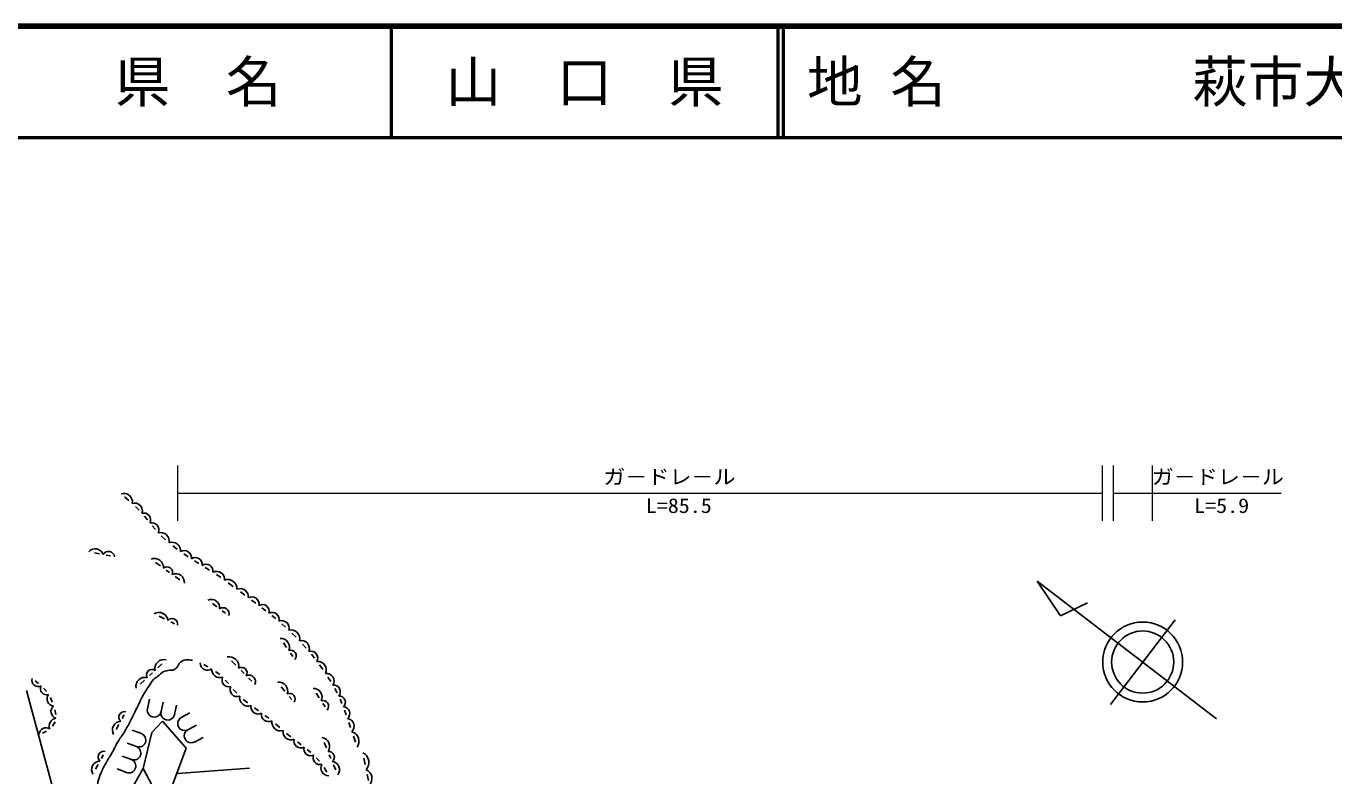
# Model space of a CAD drawing. Units: millimetres, scale not verified. Extents: x 40000 to 680000, y 20000 to 380000.
# Drawn here: x 300162 to 417760, y 312612 to 380000 of the extents above; entities that cross this region are included whole.
import ezdxf
from ezdxf.enums import TextEntityAlignment as Align

# ---------------------------------------------------------------- set-up
doc = ezdxf.new("R2010")
doc.units = ezdxf.units.MM
doc.header["$LTSCALE"] = 1000
for name, color, linetype, lineweight in [('M-BGD', 7, 'Continuous', 25), ('M-STR-HTXT', 7, 'Continuous', 13), ('M-TTL', 2, 'Continuous', 140), ('M-TTL-LINE', 7, 'Continuous', 50)]:
    doc.layers.add(name, color=color, linetype=linetype, lineweight=lineweight)
doc.layers.add('M-TTL-TXT', color=7, linetype='Continuous')
doc.styles.add('ＭＳ ゴシック', font='')
doc.styles.get('ＭＳ ゴシック').set_extended_font_data('MS Gothic')

msp = doc.modelspace()

# ---------------------------------------------------------------- linework, layer by layer
at = {"layer": 'M-BGD'}
for p, q in [((309002, 337704), (309383, 337374)), ((309994, 336822), (310323, 336483)), ((310792, 335946), (311065, 335613)), ((311502, 335079), (311792, 334742)), ((312316, 334192), (312696, 333841)), ((313347, 333298), (313739, 332997)), ((306297, 332655), (306766, 332564)), ((307352, 332450), (307733, 332376)), ((311808, 331784), (312232, 331482)), ((314348, 332559), (314720, 332310)), ((315310, 331932), (315676, 331705)), ((312760, 331105), (313052, 330897)), ((313569, 330529), (313979, 330237)), ((316269, 331340), (316646, 331106)), ((317267, 330707), (317668, 330437)), ((318340, 329957), (318765, 329637)), ((407221, 317750), (391066, 330112)), ((391066, 330112), (393190, 326980)), ((316910, 328107), (317302, 327816)), ((319434, 329140), (319830, 328850)), ((320438, 328406), (320803, 328139)), ((393190, 326980), (395594, 328154)), ((312134, 326951), (312596, 326725)), ((317789, 327455), (318088, 327232)), ((321371, 327718), (321716, 327456)), ((322264, 327026), (322604, 326749)), ((313170, 326445), (313492, 326287)), ((323152, 326280), (323497, 325969)), ((397660, 319039), (403478, 326641)), ((324065, 325431), (324430, 325067)), ((323293, 324559), (323582, 324146)), ((323941, 323635), (324148, 323339)), ((325023, 324444), (325350, 324083)), ((325813, 323537), (326084, 323195)), ((311998, 322324), (312373, 322676)), ((316509, 322418), (316132, 322616)), ((318620, 322944), (319005, 322560)), ((326530, 322596), (326836, 322172)), ((301272, 320915), (300967, 321161)), ((310421, 320843), (310799, 321198)), ((311269, 321639), (311530, 321885)), ((317572, 321717), (317198, 322005)), ((318345, 320905), (318070, 321226)), ((319495, 322072), (319755, 321813)), ((320169, 321400), (320461, 321109)), ((327304, 321486), (327560, 321083)), ((300186, 320276), (322247, 238852)), ((301990, 320188), (301732, 320486)), ((319094, 320035), (318788, 320374)), ((323104, 320627), (323426, 320234)), ((326236, 320045), (326509, 319632)), ((327919, 320463), (328117, 320088)), ((302501, 319248), (302337, 319641)), ((311068, 318646), (311254, 319502)), ((312289, 318381), (312475, 319236)), ((313511, 318116), (313697, 318971)), ((320090, 319164), (319686, 319488)), ((321051, 318454), (320693, 318711)), ((323825, 319746), (324053, 319468)), ((326847, 319119), (327049, 318813)), ((328401, 319491), (328563, 319117)), ((302820, 318111), (302727, 318535)), ((308798, 317770), (308968, 318089)), ((312415, 317527), (311469, 316521)), ((314566, 315092), (312415, 317527)), ((314116, 317851), (314885, 318268)), ((321974, 317781), (321616, 318048)), ((328805, 318500), (328950, 318100)), ((301640, 316455), (302002, 316628)), ((302532, 317076), (302761, 317462)), ((308267, 316773), (308504, 317218)), ((310523, 316412), (309706, 316727)), ((311469, 316521), (310677, 313279)), ((314711, 316752), (315480, 317169)), ((322969, 316951), (322576, 317296)), ((323964, 316127), (323589, 316426)), ((329184, 317420), (329335, 316967)), ((310073, 315246), (309256, 315561)), ((315307, 315653), (316076, 316070)), ((324900, 315409), (324549, 315678)), ((326966, 315598), (327171, 315115)), ((329595, 316181), (329772, 315648)), ((306925, 314181), (307098, 314506)), ((309623, 314079), (308806, 314394)), ((312552, 309771), (314566, 315092)), ((325763, 314703), (325441, 314979)), ((326537, 313916), (326251, 314234)), ((327426, 314514), (327566, 314184)), ((330543, 314206), (330655, 313621)), ((306404, 313206), (306637, 313641)), ((309172, 312913), (308356, 313228)), ((309386, 310985), (310677, 313279)), ((310677, 313279), (312552, 309771)), ((313760, 312828), (320245, 313289)), ((327210, 312953), (326964, 313349)), ((327811, 313609), (328001, 313160)), ((330830, 312731), (330935, 312206))]:
    msp.add_line(p, q, dxfattribs=at)
for radius in [3590, 2792]:
    msp.add_circle((400569, 322840), radius, dxfattribs=at)
for centre, radius, start, end in [((308941, 337225), 776, 350.2823, 107.55574), ((309931, 336451), 681, 339.20175, 109.31018), ((310751, 335631), 607, 331.57171, 107.60085), ((311453, 334718), 646, 336.8513, 105.09705), ((312230, 333677), 809, 351.42472, 103.0868), ((306376, 332283), 733, 17.51673, 140.48573), ((313302, 332853), 754, 353.52383, 111.16131), ((314378, 332208), 649, 351.72418, 120.31254), ((307561, 332223), 561, 8.02029, 149.98217), ((311702, 331325), 816, 356.77268, 112.28381), ((315372, 331614), 612, 351.14591, 125.07934), ((316333, 330998), 632, 351.71243, 124.36315), ((312838, 330901), 496, 338.62723, 130.42926), ((313615, 330005), 782, 355.27633, 113.78016), ((317298, 330282), 711, 353.4369, 118.49833), ((318296, 329438), 817, 355.87195, 110.90033), ((319412, 328708), 736, 353.1985, 114.24198), ((316814, 327718), 752, 352.84842, 113.94429), ((320456, 328052), 650, 348.67473, 118.86413), ((312106, 326495), 803, 5.65267, 122.26714), ((317876, 327196), 532, 340.34349, 126.44921), ((321403, 327396), 613, 345.21712, 120.31462), ((322287, 326692), 620, 343.37035, 118.09358), ((313284, 326252), 498, 348.24014, 139.67967), ((323139, 325893), 673, 343.49356, 112.48036), ((323061, 324192), 782, 335.81872, 94.20682), ((323979, 324946), 781, 345.55306, 104.45669), ((324913, 324050), 723, 340.00066, 104.24911), ((323948, 323397), 506, 319.97194, 110.0536), ((325763, 323204), 622, 330.8454, 105.88328), ((312546, 322255), 808, 74.9826, 191.42614), ((316465, 322754), 649, 179.66567, 305.6992), ((317581, 322175), 739, 176.0349, 289.58211), ((318416, 322457), 868, 349.36688, 100.81492), ((319523, 321860), 506, 330.03147, 120.15033), ((326375, 322130), 774, 336.12778, 95.1315), ((301221, 321170), 540, 160.12088, 301.6906), ((310846, 320651), 811, 75.25624, 191.1525), ((311486, 321677), 496, 57.34596, 209.06278), ((318378, 321224), 605, 155.02273, 287.43386), ((320202, 321072), 586, 335.93784, 114.24397), ((327156, 321126), 695, 328.64759, 96.01755), ((302001, 320460), 557, 153.26821, 287.86317), ((302677, 319535), 641, 141.93778, 264.37335), ((319150, 320377), 649, 155.52617, 289.55734), ((322895, 320236), 790, 340.46258, 98.12335), ((323850, 319516), 502, 323.91514, 114.67078), ((326004, 319700), 766, 333.5092, 93.3319), ((327828, 320179), 590, 317.99158, 97.5914), ((303052, 318406), 658, 131.7809, 250.30904), ((320109, 319631), 754, 169.74772, 292.04843), ((321008, 318798), 631, 167.70734, 300.56934), ((326846, 318864), 518, 319.28734, 107.55376), ((328315, 319226), 561, 311.65374, 94.98692), ((328676, 318210), 597, 311.20133, 88.84742), ((302959, 317076), 723, 100.18362, 200.46242), ((308701, 316731), 784, 92.87653, 211.08784), ((309005, 317884), 505, 76.85189, 227.11249), ((311679, 318514), 625, 167.74595, 347.74595), ((312900, 318248), 625, 167.74595, 347.74595), ((314413, 317302), 625, 118.45415, 298.45415), ((321966, 318130), 650, 168.91182, 297.29422), ((323043, 317437), 788, 171.54394, 287.16988), ((328956, 317065), 704, 316.1188, 80.81301), ((300910, 315997), 556, 38.7857, 56.10179), ((301931, 316351), 587, 53.4017, 180.58041), ((310298, 315829), 625, 248.89619, 68.89619), ((315009, 316203), 625, 118.45415, 298.45415), ((323966, 316545), 704, 168.51226, 294.25877), ((329191, 315713), 906, 324.39989, 72.47678), ((309848, 314663), 625, 248.89619, 68.89619), ((324872, 315757), 634, 166.71474, 298.1002), ((325745, 315020), 602, 162.76418, 295.77215), ((326630, 315257), 823, 325.53222, 80.48522), ((307153, 314303), 521, 78.03534, 225.82141), ((309397, 313496), 625, 248.89619, 68.89619), ((326577, 314239), 618, 157.29581, 286.47255), ((327385, 314301), 496, 307.08481, 98.93263), ((329989, 313807), 994, 319.47923, 62.17439), ((306815, 313167), 763, 91.86131, 211.99544), ((327378, 313319), 707, 152.3428, 271.06693), ((327603, 313164), 746, 322.28219, 83.73525), ((330426, 312386), 838, 314.88826, 67.65973)]:
    msp.add_arc(centre, radius, start, end, dxfattribs=at)
msp.add_open_spline([(304317, 305029), (304436, 305215), (304427, 305405), (304514, 305643), (304608, 305897), (304626, 306052), (304741, 306297), (304841, 306509), (304941, 306604), (305048, 306812), (305186, 307081), (305232, 307245), (305357, 307520), (305504, 307841), (305576, 308027), (305750, 308335), (305939, 308669), (306119, 308814), (306280, 309163), (306372, 309363), (306385, 309491), (306423, 309708), (306475, 310003), (306444, 310174), (306460, 310473), (306472, 310719), (306471, 310857), (306495, 311101), (306529, 311465), (306531, 311674), (306615, 312030), (306692, 312355), (306743, 312538), (306871, 312847), (307026, 313222), (307152, 313415), (307347, 313771), (307543, 314127), (307679, 314312), (307877, 314667), (308095, 315054), (308183, 315290), (308409, 315672), (308620, 316027), (308780, 316200), (308994, 316553), (309182, 316864), (309271, 317048), (309441, 317368), (309643, 317748), (309753, 317962), (309945, 318347), (310209, 318874), (310323, 319187), (310604, 319706), (310824, 320110), (310966, 320326), (311218, 320710), (311366, 320935), (311438, 321072), (311623, 321268), (311753, 321405), (311857, 321447), (312006, 321565), (312196, 321716), (312273, 321845), (312488, 321959), (312697, 322070), (312839, 322078), (313073, 322114), (313201, 322133), (313281, 322090), (313403, 322131), (313545, 322178), (313615, 322241), (313715, 322352), (313862, 322515), (313870, 322668), (314030, 322819), (314346, 323116), (314689, 323038), (315124, 323013)], degree=3, knots=[0, 0, 0, 0, 1, 1, 1, 2, 2, 2, 3, 3, 3, 4, 4, 4, 5, 5, 5, 6, 6, 6, 7, 7, 7, 8, 8, 8, 9, 9, 9, 10, 10, 10, 11, 11, 11, 12, 12, 12, 13, 13, 13, 14, 14, 14, 15, 15, 15, 16, 16, 16, 17, 17, 17, 18, 18, 18, 19, 19, 19, 20, 20, 20, 21, 21, 21, 22, 22, 22, 23, 23, 23, 24, 24, 24, 25, 25, 25, 26, 26, 26, 27, 27, 27, 27], dxfattribs=at)
at = {"layer": 'M-STR-HTXT'}
for p, q in [((313808, 335522), (313808, 340522)), ((396947, 335522), (396947, 340522)), ((397947, 335522), (397947, 340522)), ((401447, 335522), (401447, 340522)), ((313808, 338022), (396947, 338022)), ((397947, 338022), (413011, 338022))]:
    msp.add_line(p, q, dxfattribs=at)
at = {"layer": 'M-TTL'}
msp.add_line((680000, 380000), (40000, 380000), dxfattribs=at)
at = {"layer": 'M-TTL-LINE'}
for p, q in [((333000, 380000), (333000, 370000)), ((367750, 380000), (367750, 370000)), ((368250, 380000), (368250, 370000)), ((40000, 370000), (680000, 370000))]:
    msp.add_line(p, q, dxfattribs=at)

# ---------------------------------------------------------------- texts
at = {"layer": 'M-STR-HTXT', "style": 'ＭＳ ゴシック', "width": 1.1}
for p in [(352069, 338433), (401383, 338433)]:
    msp.add_text('ガ－ドレ－ル', height=1320, dxfattribs=at).set_placement(p, align=Align.BOTTOM_LEFT)
for s, p in [('L=85.5', (355891, 337560)), ('L=5.9', (405204, 337560))]:
    msp.add_text(s, height=1320, dxfattribs=at).set_placement(p, align=Align.TOP_LEFT)
at = {"layer": 'M-TTL-TXT', "style": 'ＭＳ ゴシック'}
for s, p in [('県\u3000名', (315625, 375000)), ('山\u3000口\u3000県', (350375, 375000))]:
    msp.add_text(s, height=3666, dxfattribs=at).set_placement(p, align=Align.MIDDLE_CENTER)
for s, p in [('地 名', (370380, 375000)), ('萩市大字須佐', (405024, 375000))]:
    msp.add_text(s, height=3666, dxfattribs=at).set_placement(p, align=Align.MIDDLE_LEFT)

doc.saveas('drawing.dxf')
